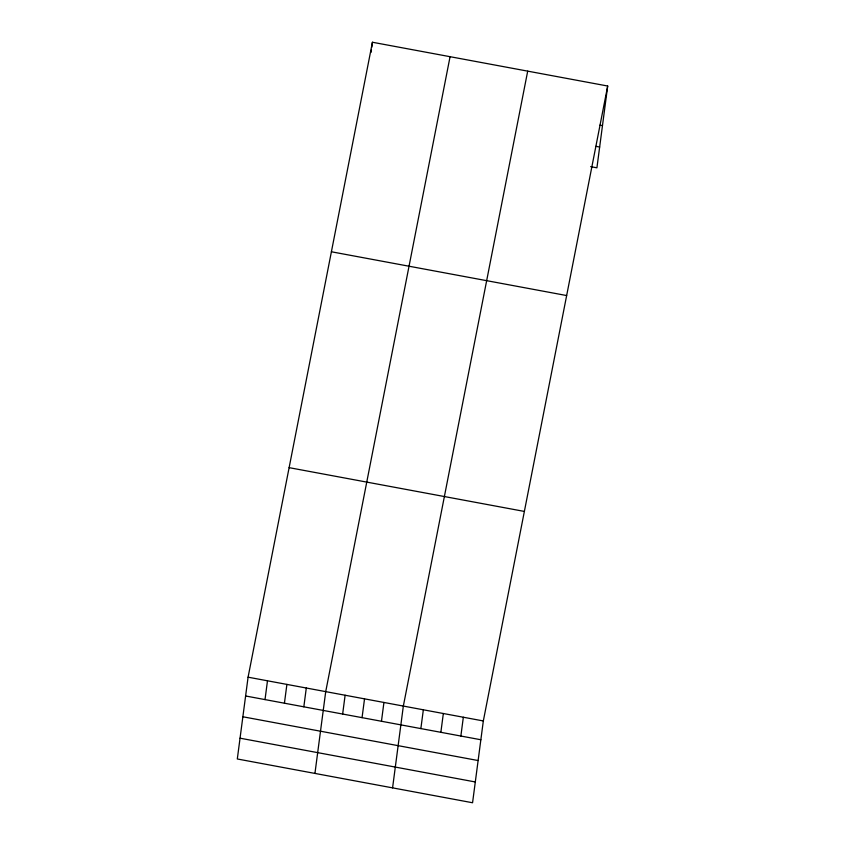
<?xml version="1.0" encoding="UTF-8"?>
<svg xmlns="http://www.w3.org/2000/svg" width="845" height="845" viewBox="0 0 845 845"><rect width="100%" height="100%" fill="white"/><g stroke="black" fill="none" stroke-linecap="round" stroke-linejoin="round"><path stroke-width="1.27" d="M248.081 677.183L237.308 758.979L472.566 802.75L483.329 720.954L607.692 86.021L372.434 42.25L248.081 677.183L483.329 720.954M265.013 699.597L267.485 680.795M284.427 703.209L286.899 684.408M371.124 52.274L371.451 49.77M371.779 47.267L372.434 42.25M303.83 706.821L306.302 688.02M314.942 773.418L325.716 691.632L450.068 56.699M342.647 714.036L345.119 695.245M362.051 717.648L364.533 698.857M381.465 721.26L383.936 702.459M392.576 787.867L403.34 706.071L527.702 71.138M420.863 728.591L423.345 709.8M440.858 732.319L443.34 713.518M460.863 736.037L463.335 717.236M607.692 86.021L596.919 167.817L590.666 166.655M599.971 125.144L602.474 125.609M595.905 146.333L599.654 147.03M331.398 251.778L566.646 295.549M289.117 467.655L524.365 511.426M245.61 695.984L480.858 739.755M242.874 716.771L478.122 760.542M240.054 738.192L475.302 781.963"/></g></svg>
